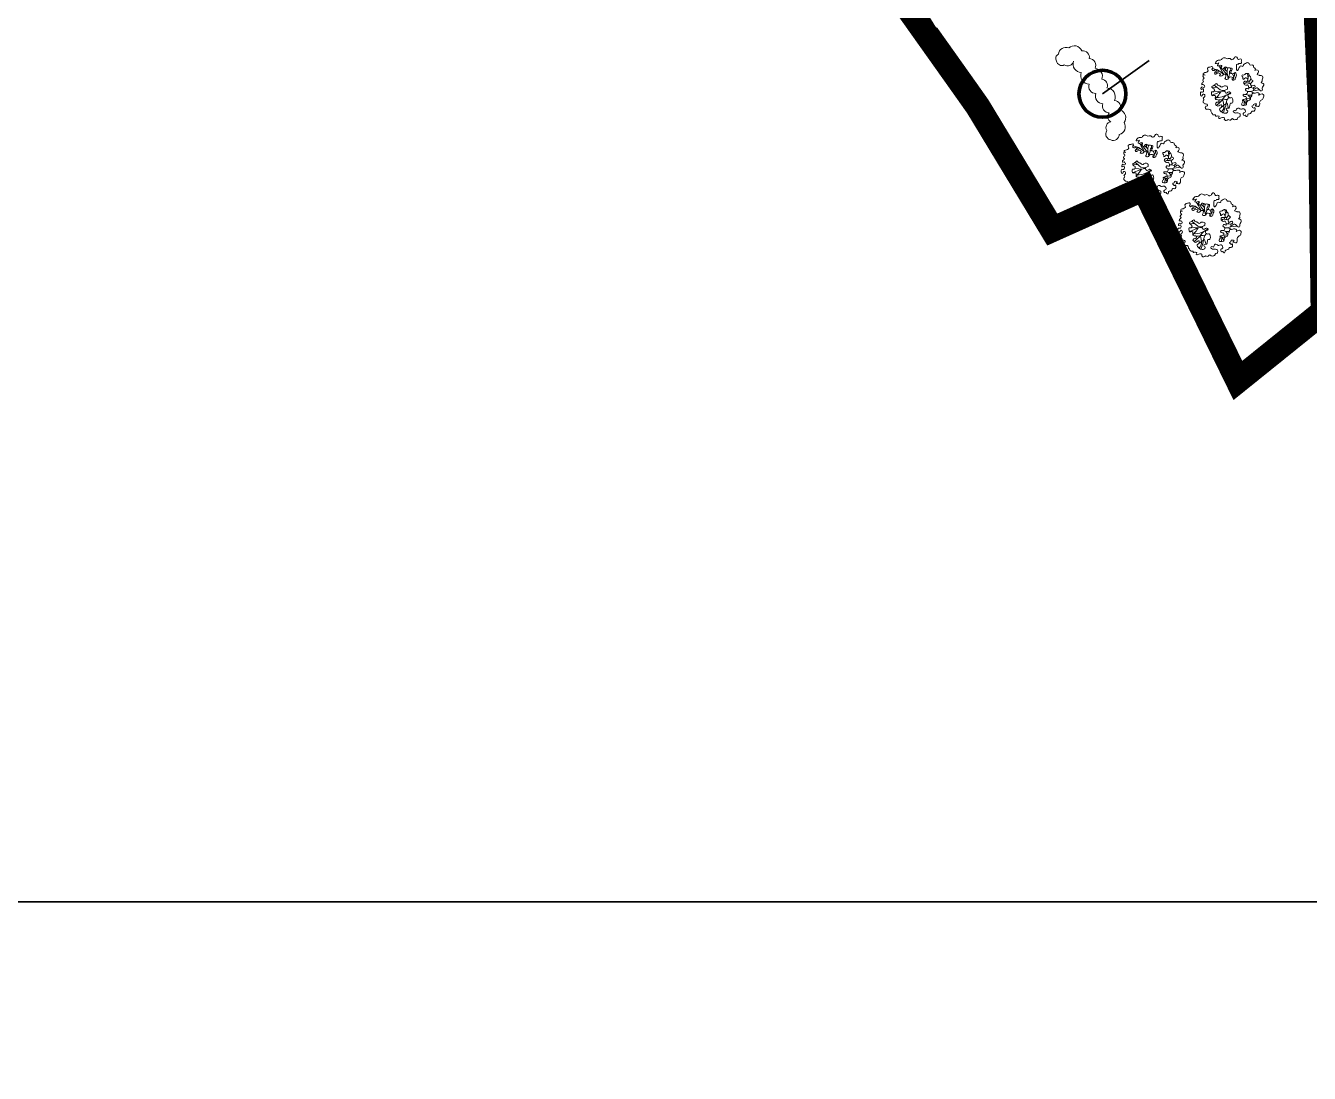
# Model space of a CAD drawing. Header units: metres. Extents: x 180 to 3220, y 13789 to 15035.
# Drawn here: x 731.5 to 782.6, y 14365.4 to 14407.2 of the extents above; entities that cross this region are included whole.
import ezdxf

# ---------------------------------------------------------------- set-up
doc = ezdxf.new("R2010")
doc.units = ezdxf.units.M
doc.header["$MEASUREMENT"] = 0
doc.linetypes.add('482 Границы районов', pattern=[5, 3, -1, 0, -1])
for name, color, linetype in [('!!!_1. Дендра_выноски_сохранить', 7, 'Continuous'), ('!!!_Условные обозначения на ЛИСТ', 7, 'Continuous'), ('0 Участки плана', 170, 'Continuous'), ('04 Дендроплан (существующие растения)', 7, 'Continuous'), ('04 План (существующие кустарники)', 7, 'Continuous'), ('50 Дендроплан (привязки)', 7, 'Continuous')]:
    doc.layers.add(name, color=color, linetype=linetype)
doc.layers.add('04 Удаление (по чужой ведомсти)', color=130, linetype='Continuous', lineweight=211)
doc.styles.get("Standard").update_dxf_attribs({"font": 'arial.ttf'})
doc.dimstyles.get("Standard").update_dxf_attribs({"dimtxt": 0.18, "dimasz": 0.18, "dimexe": 0.18, "dimexo": 0.0625, "dimgap": 0.09, "dimtad": 0, "dimtih": 1, "dimtoh": 1, "dimdec": 4, "dimzin": 0, "dimdsep": 46, "dimtxsty": 'Standard', "dimcen": 0.09, "dimadec": 0, "dimazin": 0, "dimtfac": 1, "dimtdec": 4, "dimtofl": 0, "dimtmove": 0, "dimatfit": 3, "dimfxl": 1, "dimtolj": 1, "dimtzin": 0, "dimarcsym": 0})

# ---------------------------------------------------------------- blocks, each defined once
blk = doc.blocks.new('Лиственное дерево существующее')
at = {"color": 114, "lineweight": 0}
for p, q in [((-1.275, 1.287), (-1.119, 1.252)), ((-0.829, 1.124), (-1.138, 0.99)), ((-1.119, 1.252), (-0.938, 1.195)), ((-0.938, 1.195), (-0.761, 1.08)), ((-0.799, 1.368), (-0.859, 1.458)), ((-0.751, 1.267), (-0.799, 1.368)), ((-0.782, 1.333), (-0.669, 1.479)), ((-0.761, 1.08), (-0.541, 0.917)), ((-0.639, 1.076), (-0.751, 1.267)), ((-0.541, 0.917), (-0.639, 1.076)), ((-0.62, 1.247), (-0.563, 1.155)), ((-0.563, 1.155), (-0.46, 1.026)), ((-0.403, 1.17), (-0.548, 1.306)), ((-0.46, 1.026), (-0.309, 0.866)), ((-0.427, 1.275), (-0.411, 1.393)), ((-0.415, 1.181), (-0.427, 1.275)), ((-0.334, 1.1), (-0.403, 1.17)), ((-0.337, 1.006), (-0.332, 1.162)), ((-0.309, 0.866), (-0.337, 1.006)), ((-0.332, 1.162), (-0.28, 1.33)), ((-0.285, 0.754), (-0.309, 0.866)), ((-0.221, 0.786), (-0.18, 0.943)), ((-0.183, 1.016), (-0.173, 1.105)), ((-0.18, 0.943), (-0.183, 1.016)), ((-0.18, 0.943), (-0.086, 1.015)), ((-0.173, 1.105), (-0.103, 1.192)), ((-0.103, 1.192), (-0.105, 1.321)), ((0.058, 0.845), (0.018, 0.955)), ((0.098, 0.768), (0.058, 0.845)), ((0.08, 0.738), (0.145, 0.845)), ((0.145, 0.845), (0.151, 1.018)), ((1.012, 0.68), (0.961, 0.98)), ((1.002, 0.737), (1.083, 0.859)), ((-1.081, 0.093), (-1.287, 0.08)), ((-0.976, 0.096), (-1.147, 0.235)), ((-0.973, 0.093), (-1.081, 0.093)), ((-0.885, 0.021), (-0.976, 0.096)), ((-0.772, -0.073), (-0.885, 0.021)), ((-0.266, 0.631), (-0.285, 0.754)), ((-0.266, 0.631), (-0.221, 0.786)), ((0.011, 0.712), (0.08, 0.738)), ((0.027, 0.553), (0.067, 0.65)), ((0.067, 0.65), (0.08, 0.738)), ((0.748, 0.317), (0.854, 0.368)), ((0.854, 0.368), (1.012, 0.353)), ((0.912, 0.363), (0.952, 0.477)), ((1.088, 0.479), (0.952, 0.477)), ((0.98, 0.595), (1.012, 0.68)), ((1.012, 0.353), (1.103, 0.344)), ((1.044, 0.078), (1.18, 0.078)), ((1.088, 0.479), (1.064, 0.348)), ((1.191, 0.617), (1.088, 0.479)), ((1.103, 0.344), (1.176, 0.338)), ((1.18, 0.078), (1.236, 0.183)), ((1.18, 0.078), (1.336, 0.043)), ((-1.169, -0.374), (-1.309, -0.418)), ((-0.931, -0.27), (-1.169, -0.374)), ((-1.091, -0.147), (-1.147, -0.134)), ((-0.91, -0.179), (-1.091, -0.147)), ((-0.95, -0.489), (-1.084, -0.647)), ((-0.882, -0.56), (-1.076, -0.551)), ((-0.86, -0.395), (-0.95, -0.489)), ((-0.739, -0.188), (-0.931, -0.27)), ((-0.739, -0.188), (-0.91, -0.179)), ((-0.641, -0.519), (-0.882, -0.56)), ((-0.75, -0.714), (-0.864, -0.716)), ((-0.821, -0.312), (-0.86, -0.395)), ((-0.739, -0.188), (-0.821, -0.312)), ((-0.699, -0.796), (-0.804, -0.883)), ((-0.638, -0.11), (-0.772, -0.073)), ((-0.624, -0.681), (-0.75, -0.714)), ((-0.5, -0.151), (-0.739, -0.188)), ((-0.624, -0.681), (-0.699, -0.796)), ((-0.386, -0.406), (-0.641, -0.519)), ((-0.489, -0.116), (-0.638, -0.11)), ((-0.514, -0.534), (-0.624, -0.681)), ((-0.525, -0.67), (-0.624, -0.681)), ((-0.624, -0.681), (-0.572, -0.807)), ((-0.572, -0.807), (-0.55, -0.923)), ((-0.427, -0.678), (-0.525, -0.67)), ((-0.386, -0.406), (-0.514, -0.534)), ((-0.335, -0.691), (-0.427, -0.678)), ((-0.335, -0.691), (-0.408, -0.969)), ((-0.113, -0.252), (-0.386, -0.406)), ((-0.212, -0.551), (-0.335, -0.691)), ((0.682, -0.698), (0.762, -0.798)), ((0.762, -0.798), (0.755, -1.059)), ((0.762, -0.798), (0.835, -0.77)), ((0.762, -0.798), (0.907, -0.988)), ((0.835, -0.77), (0.929, -0.824)), ((0.87, -0.356), (1.013, -0.408)), ((0.873, -0.622), (0.961, -0.786)), ((0.873, -0.622), (0.993, -0.651)), ((0.953, -0.18), (1.158, -0.176)), ((0.993, -0.651), (1.163, -0.596)), ((1.013, -0.408), (1.247, -0.408)), ((1.013, -0.408), (1.096, -0.512)), ((1.158, -0.176), (1.317, -0.128)), ((1.158, -0.176), (1.267, -0.218)), ((1.267, -0.218), (1.367, -0.287)), ((1.317, -0.128), (1.739, -0.074)), ((1.328, -0.127), (1.373, -0.019)), ((-0.804, -0.883), (-0.997, -1.067)), ((-0.629, -1.132), (-0.696, -1.173)), ((-0.622, -1.395), (-0.691, -1.474)), ((-0.532, -1.058), (-0.629, -1.132)), ((-0.566, -1.298), (-0.622, -1.395)), ((-0.535, -1.187), (-0.566, -1.298)), ((-0.515, -1.373), (-0.564, -1.545)), ((-0.55, -0.923), (-0.535, -1.06)), ((-0.535, -1.06), (-0.535, -1.187)), ((-0.408, -0.969), (-0.532, -1.058)), ((-0.47, -1.242), (-0.515, -1.373)), ((-0.422, -1.093), (-0.47, -1.242)), ((-0.408, -0.969), (-0.422, -1.093)), ((-0.381, -0.865), (-0.316, -0.99)), ((-0.316, -0.99), (-0.275, -1.107)), ((-0.275, -1.107), (-0.238, -1.23))]:
    blk.add_line(p, q, dxfattribs=at)
for points, knots in [([(-1.863, -0.802), (-1.881, -0.757), (-1.747, -0.684), (-1.911, -0.574), (-1.692, -0.517), (-1.79, -0.294), (-1.907, -0.385), (-1.984, -0.55), (-2.059, -0.321), (-1.999, -0.175), (-1.894, -0.235), (-1.819, -0.16), (-1.828, -0.083), (-1.849, 0.055), (-2.007, -0.094), (-1.999, 0.047), (-1.938, 0.153), (-1.832, 0.046), (-1.733, 0.144), (-1.793, 0.214), (-1.838, 0.303), (-1.955, 0.22), (-1.946, 0.341), (-1.898, 0.392), (-1.788, 0.464), (-1.907, 0.519), (-1.872, 0.623), (-1.76, 0.663), (-1.864, 0.745), (-1.889, 0.84), (-1.824, 0.904), (-1.659, 0.854), (-1.891, 0.903), (-1.808, 1.034), (-1.683, 1.022), (-1.589, 1.081), (-1.522, 1.172), (-1.609, 1.251), (-1.548, 1.37), (-1.423, 1.371), (-1.266, 1.445), (-1.233, 1.311), (-1.326, 1.255), (-1.263, 1.188), (-1.194, 1.144), (-1.114, 1.199), (-1.035, 1.222), (-0.951, 1.163), (-1.052, 1.106), (-1.123, 1.075), (-1.151, 0.983), (-1.088, 0.91), (-0.99, 0.942), (-0.937, 1.041), (-0.833, 0.999), (-0.758, 0.957), (-0.756, 0.875), (-0.858, 0.837), (-0.695, 0.783), (-0.611, 0.852), (-0.527, 0.951), (-0.375, 0.902), (-0.426, 0.79), (-0.418, 0.708), (-0.488, 0.654), (-0.425, 0.592), (-0.354, 0.593), (-0.251, 0.613), (-0.225, 0.746), (-0.105, 0.754), (0.053, 0.733), (-0.044, 0.628), (0.019, 0.538), (0.099, 0.557), (0.195, 0.575), (0.173, 0.707), (0.273, 0.796), (0.262, 0.925), (0.181, 1.071), (0.093, 0.951), (-0.002, 0.952), (-0.083, 0.981), (-0.098, 1.072), (-0.033, 1.146), (0.02, 1.288), (-0.113, 1.322), (-0.213, 1.354), (-0.344, 1.304), (-0.427, 1.44), (-0.522, 1.344), (-0.56, 1.288), (-0.617, 1.228), (-0.671, 1.281), (-0.73, 1.337), (-0.664, 1.401), (-0.662, 1.525), (-0.806, 1.471), (-0.975, 1.423), (-0.933, 1.56), (-0.796, 1.69), (-0.974, 1.592), (-1.114, 1.604), (-1.027, 1.718), (-0.966, 1.811), (-0.835, 1.824), (-0.696, 1.818), (-0.625, 1.999), (-0.435, 1.978), (-0.317, 1.874), (-0.169, 1.993), (-0.037, 1.791), (0.118, 1.927), (0.171, 2.072), (0.331, 2.017), (0.32, 1.881), (0.433, 1.862), (0.5, 1.939), (0.63, 1.849), (0.551, 1.757), (0.61, 1.682), (0.54, 1.583), (0.423, 1.658), (0.38, 1.528), (0.285, 1.601), (0.255, 1.442), (0.259, 1.344), (0.267, 1.066), (0.442, 1.277), (0.452, 1.397), (0.554, 1.491), (0.691, 1.367), (0.706, 1.583), (0.847, 1.604), (0.949, 1.69), (1.08, 1.634), (1.107, 1.482), (1.251, 1.539), (1.364, 1.464), (1.332, 1.318), (1.543, 1.296), (1.4, 1.122), (1.6, 1.263), (1.746, 1.049), (1.497, 0.884), (1.694, 0.879), (1.77, 0.828), (1.885, 0.882), (1.984, 0.691), (1.87, 0.579), (1.951, 0.461), (1.781, 0.392), (1.935, 0.365), (2.026, 0.299), (1.993, 0.151), (1.874, 0.063), (1.942, -0.057), (1.852, -0.164), (1.705, -0.058), (1.57, 0.123), (1.46, -0.006), (1.368, -0.037), (1.309, 0.063), (1.418, 0.081), (1.488, 0.156), (1.387, 0.288), (1.293, 0.151), (1.168, 0.211), (1.158, 0.338), (1.232, 0.414), (1.37, 0.508), (1.152, 0.589), (1.19, 0.754), (1.08, 0.827), (1.07, 0.942), (0.965, 0.989), (0.834, 0.976), (0.764, 0.841), (0.611, 0.902), (0.608, 0.768), (0.711, 0.734), (0.641, 0.537), (0.789, 0.661), (0.881, 0.732), (0.967, 0.639), (0.997, 0.553), (0.953, 0.449), (0.855, 0.484), (0.758, 0.479), (0.688, 0.371), (0.775, 0.293), (0.847, 0.19), (0.983, 0.282), (1.029, 0.149), (1.046, 0.081), (1.054, -0.055), (0.876, 0.088), (0.805, -0.111), (0.954, -0.136), (0.971, -0.254), (0.916, -0.36), (0.806, -0.365), (0.663, -0.342), (0.715, -0.526), (0.851, -0.462), (0.924, -0.585), (0.833, -0.657), (0.756, -0.694), (0.608, -0.696), (0.717, -0.859), (0.553, -0.942), (0.629, -1.071), (0.741, -1.059), (0.834, -1.056), (0.93, -0.996), (0.884, -0.867), (0.981, -0.75), (1.119, -0.739), (1.208, -0.591), (1.044, -0.489), (1.259, -0.545), (1.236, -0.392), (1.278, -0.271), (1.407, -0.301), (1.52, -0.244), (1.647, -0.243), (1.757, -0.342), (1.628, -0.447), (1.834, -0.304), (1.938, -0.341), (2.024, -0.427), (1.983, -0.534), (1.959, -0.679), (1.81, -0.72), (1.719, -0.862), (1.775, -0.997), (1.685, -1.157), (1.583, -1.102), (1.385, -1.113), (1.618, -0.979), (1.443, -0.96), (1.345, -0.98), (1.358, -1.093), (1.215, -1.09), (1.3, -1.192), (1.368, -1.263), (1.45, -1.161), (1.466, -1.327), (1.427, -1.431), (1.321, -1.45), (1.23, -1.407), (1.216, -1.557), (1.107, -1.596), (0.975, -1.601), (0.989, -1.703), (0.947, -1.778), (0.841, -1.769), (0.866, -1.645), (0.75, -1.749), (0.684, -1.637), (0.696, -1.538), (0.781, -1.521), (0.846, -1.457), (0.816, -1.355), (0.745, -1.251), (0.631, -1.287), (0.523, -1.314), (0.445, -1.241), (0.335, -1.218), (0.262, -1.295), (0.252, -1.455), (0.133, -1.345), (0.026, -1.44), (0.118, -1.522), (0.208, -1.565), (0.318, -1.52), (0.405, -1.554), (0.514, -1.588), (0.498, -1.691), (0.507, -1.814), (0.369, -1.786), (0.336, -1.883), (0.301, -1.974), (0.195, -1.957), (0.081, -2.01), (0.01, -1.844), (-0.069, -1.968), (-0.163, -2.035), (-0.279, -1.927), (-0.37, -2.065), (-0.477, -2.008), (-0.522, -1.934), (-0.473, -1.822), (-0.649, -1.838), (-0.74, -1.86), (-0.831, -1.93), (-0.905, -1.848), (-0.791, -1.771), (-0.94, -1.709), (-1.095, -1.791), (-1.036, -1.621), (-1.266, -1.715), (-1.272, -1.547), (-1.369, -1.482), (-1.348, -1.343), (-1.503, -1.274), (-1.621, -1.34), (-1.705, -1.268), (-1.734, -1.19), (-1.693, -1.089), (-1.578, -1.13), (-1.56, -1.01), (-1.655, -0.965), (-1.758, -0.976), (-1.811, -0.902), (-1.875, -0.857), (-1.857, -0.816), (-1.863, -0.802)], [0, 0, 0, 0, 0.144623, 0.231167, 0.368861, 0.533358, 0.626687, 0.740408, 0.935226, 1.031861, 1.128241, 1.198256, 1.294402, 1.368689, 1.507955, 1.574673, 1.679777, 1.79119, 1.883627, 1.959993, 2.039207, 2.131319, 2.201489, 2.277769, 2.379891, 2.45347, 2.54984, 2.629417, 2.713756, 2.836131, 2.877797, 2.974434, 3.098533, 3.174839, 3.310795, 3.448506, 3.489216, 3.62255, 3.689433, 3.833718, 3.988827, 4.05943, 4.152735, 4.217846, 4.281087, 4.383199, 4.466591, 4.525335, 4.60464, 4.706041, 4.777196, 4.850967, 4.941557, 5.035937, 5.13954, 5.219117, 5.28068, 5.339424, 5.435055, 5.564599, 5.681514, 5.792988, 5.892227, 5.976975, 6.036908, 6.095646, 6.173749, 6.252212, 6.380922, 6.484525, 6.602635, 6.692872, 6.777965, 6.844717, 6.928444, 7.02051, 7.167213, 7.282, 7.407383, 7.507264, 7.609206, 7.678412, 7.741177, 7.842553, 7.980652, 8.063007, 8.187574, 8.307662, 8.420868, 8.524456, 8.606097, 8.65359, 8.733663, 8.78115, 8.875736, 8.947733, 9.070923, 9.223371, 9.297752, 9.425798, 9.577891, 9.656402, 9.742281, 9.880076, 10.010368, 10.101704, 10.271449, 10.469408, 10.556507, 10.704089, 10.878467, 11.055291, 11.171089, 11.284149, 11.417731, 11.482645, 11.567427, 11.68373, 11.77169, 11.843492, 11.921933, 12.039354, 12.124248, 12.185085, 12.279334, 12.442083, 12.611011, 12.797738, 12.921046, 13.015017, 13.129765, 13.27535, 13.406716, 13.521304, 13.644281, 13.753137, 13.886642, 13.991763, 14.093139, 14.248215, 14.338926, 14.451134, 14.636917, 14.813923, 14.953979, 15.006047, 15.083831, 15.270441, 15.402543, 15.48891, 15.598301, 15.682028, 15.794092, 15.927518, 16.058446, 16.173604, 16.260996, 16.378012, 16.633999, 16.747204, 16.817387, 16.885538, 16.980265, 17.054418, 17.157369, 17.299589, 17.380857, 17.502298, 17.608515, 17.708493, 17.875073, 18.018008, 18.132164, 18.220812, 18.330672, 18.42764, 18.594846, 18.685597, 18.781631, 18.83834, 18.974753, 19.095535, 19.196942, 19.302834, 19.396624, 19.471771, 19.573189, 19.64865, 19.757506, 19.853667, 19.959896, 20.083661, 20.173311, 20.285247, 20.335982, 20.497146, 20.604648, 20.73546, 20.822811, 20.919446, 21.052361, 21.138111, 21.251311, 21.378508, 21.468801, 21.559641, 21.663684, 21.760796, 21.866457, 22.044178, 22.114637, 22.23047, 22.341438, 22.400666, 22.529106, 22.668332, 22.783263, 22.938439, 23.01956, 23.126312, 23.267144, 23.355432, 23.45979, 23.589203, 23.728577, 23.835857, 23.898351, 24.043906, 24.189962, 24.256212, 24.371649, 24.490581, 24.67199, 24.766696, 24.956099, 25.083087, 25.169948, 25.292933, 25.419422, 25.526836, 25.615518, 25.691414, 25.778638, 25.869312, 25.961297, 26.024928, 26.121298, 26.263466, 26.360434, 26.407027, 26.517617, 26.650303, 26.74818, 26.826653, 26.905094, 26.978885, 27.046871, 27.126191, 27.241376, 27.314599, 27.389769, 27.472839, 27.551312, 27.683547, 27.788448, 27.871841, 27.999501, 28.077604, 28.175679, 28.291585, 28.394565, 28.492933, 28.567087, 28.697918, 28.77954, 28.894137, 28.975271, 29.07451, 29.169691, 29.264917, 29.370694, 29.435998, 29.525045, 29.645134, 29.756428, 29.862319, 29.956635, 30.074745, 30.200153, 30.306664, 30.366297, 30.449133, 30.570729, 30.713328, 30.79014, 30.852634, 30.945669, 31.037541, 31.189615, 31.243213, 31.410359, 31.536232, 31.621622, 31.733558, 31.886269, 32.00739, 32.09115, 32.172123, 32.250875, 32.347965, 32.418568, 32.512539, 32.612542, 32.705135, 32.769699, 32.813194, 32.813194, 32.813194, 32.813194]), ([(-0.602, -1.531), (-0.637, -1.511), (-0.708, -1.467), (-0.788, -1.386), (-0.835, -1.244), (-0.712, -1.219), (-0.678, -1.13), (-0.654, -0.981), (-0.819, -1.048), (-0.915, -1.145), (-1.007, -1.056), (-1.104, -0.978), (-1.018, -0.888), (-0.949, -0.836), (-0.841, -0.875), (-0.83, -0.671), (-0.981, -0.711), (-1.12, -0.654), (-1.057, -0.535), (-1.096, -0.37), (-1.312, -0.5), (-1.319, -0.325), (-1.366, -0.145), (-1.189, -0.222), (-1.133, -0.117), (-1.133, 0.017), (-1.282, 0.029), (-1.313, 0.162), (-1.188, 0.195), (-1.12, 0.258), (-1.017, 0.368), (-0.96, 0.246), (-0.88, 0.2), (-0.773, 0.186), (-0.694, 0.064), (-0.588, 0.147), (-0.489, 0.209), (-0.378, 0.177), (-0.291, 0.112), (-0.324, 0.045), (-0.292, -0.066), (-0.449, -0.048), (-0.518, -0.154), (-0.453, -0.207), (-0.425, -0.292), (-0.309, -0.266), (-0.239, -0.183), (-0.144, -0.218), (-0.058, -0.305), (-0.195, -0.348), (-0.301, -0.387), (-0.272, -0.491), (-0.218, -0.55), (-0.136, -0.606), (-0.023, -0.531), (0.024, -0.659), (0.046, -0.756), (0.034, -0.851), (-0.017, -0.955), (-0.152, -0.883), (-0.141, -1.045), (-0.171, -1.124), (-0.178, -1.235), (-0.287, -1.228), (-0.413, -1.238), (-0.379, -1.369), (-0.286, -1.387), (-0.29, -1.469), (-0.332, -1.538), (-0.429, -1.563), (-0.519, -1.55), (-0.579, -1.545), (-0.602, -1.531)], [0, 0, 0, 0, 0.119147, 0.244704, 0.355195, 0.456841, 0.525213, 0.64652, 0.761794, 0.906015, 0.999107, 1.102214, 1.21292, 1.287506, 1.35766, 1.479239, 1.62773, 1.713089, 1.858081, 1.936445, 2.136108, 2.227757, 2.383509, 2.506371, 2.592801, 2.687321, 2.856666, 2.919037, 3.017629, 3.155387, 3.246677, 3.353704, 3.442539, 3.52579, 3.669986, 3.756325, 3.869148, 4.011227, 4.081037, 4.138722, 4.206699, 4.365743, 4.440415, 4.505889, 4.585073, 4.671725, 4.788569, 4.878809, 4.948708, 5.073582, 5.166391, 5.253695, 5.327262, 5.415765, 5.519566, 5.621336, 5.725491, 5.831081, 5.911981, 6.005594, 6.125346, 6.227321, 6.306075, 6.391977, 6.508685, 6.596002, 6.686109, 6.737432, 6.809051, 6.915906, 7.005912, 7.085383, 7.085383, 7.085383, 7.085383])]:
    blk.add_open_spline(points, degree=3, knots=knots, dxfattribs=at)
blk = doc.blocks.new('*D259')
at = {"layer": '50 Дендроплан (привязки)', "color": 0, "lineweight": 0, "ltscale": 4}
for p, q in [((744.703, 14595.902), (744.729, 14596.017)), ((745.176, 14595.728), (1980.901, 14308.357)), ((3219.274, 14020.371), (1983.549, 14307.742)), ((3219.775, 14020.318), (3219.802, 14020.433))]:
    blk.add_line(p, q, dxfattribs=at)
at = {"layer": '50 Дендроплан (привязки)', "color": 0, "lineweight": 5, "ltscale": 4}
for points in [[(745.194, 14595.809), (745.157, 14595.647), (744.689, 14595.841)], [(3219.293, 14020.452), (3219.255, 14020.289), (3219.761, 14020.257)]]:
    blk.add_solid(points, dxfattribs=at)
at = {"layer": '50 Дендроплан (привязки)', "color": 0, "ltscale": 4, "insert": (1982.225, 14308.049), "char_height": 0.5, "attachment_point": 5}
blk.add_mtext('\\A1;2541.12', dxfattribs=at)

msp = doc.modelspace()

# ---------------------------------------------------------------- linework, layer by layer
at = {"layer": '!!!_1. Дендра_выноски_сохранить', "lineweight": 30}
msp.add_lwpolyline([(776.203, 14405.798), (774.343, 14404.473)], dxfattribs=at)
at = {"layer": '!!!_Условные обозначения на ЛИСТ', "color": 5, "linetype": '482 Границы районов', "lineweight": 20, "const_width": 1}
msp.add_lwpolyline([(765.449, 14409.824), (767.005, 14407.316), (767.003, 14407.315), (768.8, 14404.783), (769.377, 14403.966), (772.343, 14399.064), (775.992, 14400.701), (779.736, 14393.051), (783.134, 14395.788), (783.035, 14403.097), (783.023, 14403.939), (782.972, 14405.081), (782.848, 14407.861)], dxfattribs=at)
at = {"layer": '0 Участки плана', "color": 155, "lineweight": 30}
msp.add_lwpolyline([(889.892, 14508.757), (651.919, 14508.757), (652.865, 14372.28), (889.892, 14372.28)], close=True, dxfattribs=at)
at = {"layer": '04 План (существующие кустарники)', "color": 65, "lineweight": 0, "extrusion": (0, 0, -1)}
msp.add_lwpolyline([(-774.671, 14402.633, 0.520567), (-774.513, 14403.005, 0.520567), (-774.681, 14403.362, 0.520567), (-774.611, 14403.715, 0.520567), (-774.358, 14404.08, 0.520567), (-774.078, 14404.485, 0.520567), (-773.818, 14404.86, 0.520567), (-773.494, 14405.328, 0.520567), (-773.19, 14405.768, 0.520567), (-772.821, 14405.623, 0.520567), (-772.517, 14405.777, 0.520567), (-772.594, 14406.047, 0.520567), (-773, 14406.299, 0.520567), (-773.523, 14406.186, 0.520567), (-773.816, 14405.878, 0.520567), (-774.051, 14405.488, 0.520567), (-774.314, 14405.052, 0.520567), (-774.523, 14404.706, 0.520567), (-774.824, 14404.205, 0.520567), (-775.055, 14403.822, 0.520567), (-775.203, 14403.33, 0.520567), (-775.012, 14402.855, 0.520567), (-774.671, 14402.633, 0.520567)], format="xyb", dxfattribs=at)
at = {"layer": '04 Удаление (по чужой ведомсти)', "lineweight": 120}
msp.add_circle((774.344, 14404.473), 0.936, dxfattribs=at)

# ---------------------------------------------------------------- block references
at = {"layer": '04 Дендроплан (существующие растения)', "lineweight": 0, "xscale": 0.6250000000001705, "yscale": 0.6250000000001705, "zscale": 0.6250000000001705}
for p in [(779.514, 14404.675), (776.358, 14401.592), (778.618, 14399.246)]:
    msp.add_blockref('Лиственное дерево существующее', p, dxfattribs=at)

# ---------------------------------------------------------------- dimensions: what is measured, and where the dimension line sits
at = {"layer": '50 Дендроплан (привязки)', "ltscale": 4}
dim = msp.add_aligned_dim(p1=(3219.761, 14020.257), p2=(744.689, 14595.841), distance=0, dimstyle='Standard', override={"dimtxt": 0.5, "dimasz": 0.5, "dimdec": 2, "dimlwd": 0, "dimlwe": 0}, dxfattribs=at)
dim.commit()
dim.dimension.update_dxf_attribs({"geometry": '*D259', "text_midpoint": (1982.225, 14308.049)})

doc.saveas('drawing.dxf')
